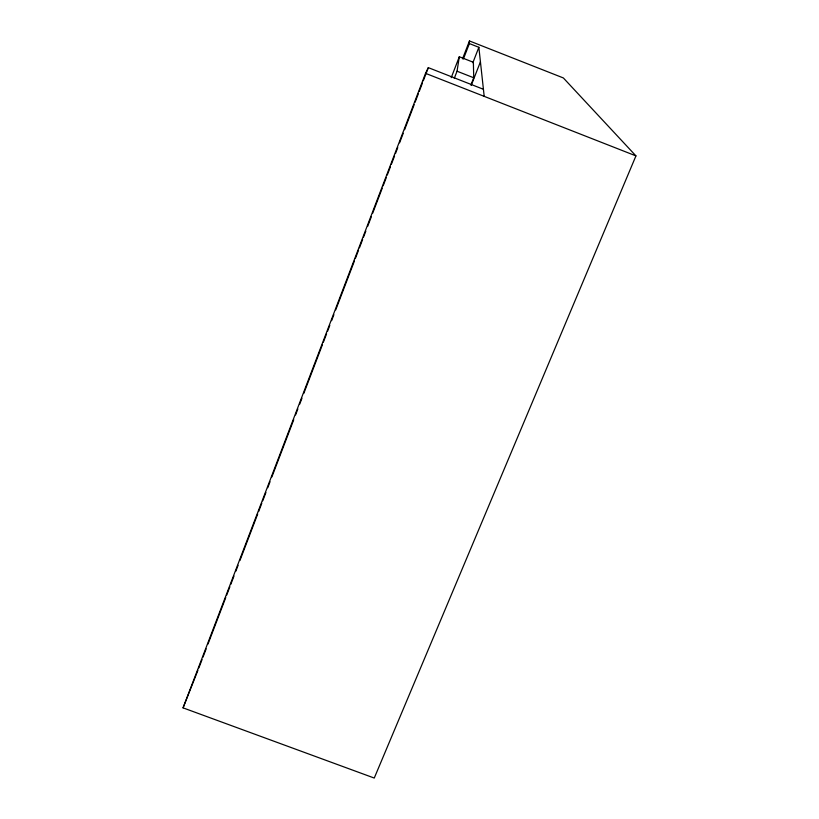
<?xml version="1.0" encoding="UTF-8"?>
<svg xmlns="http://www.w3.org/2000/svg" width="819" height="819" viewBox="0 0 819 819"><rect width="100%" height="100%" fill="white"/><g stroke="black" fill="none" stroke-linecap="round" stroke-linejoin="round"><path stroke-width="1.23" d="M463.4 58.999L469.379 43.571L469.461 40.95L563.359 77.948L635.943 155.886L374.252 778.05L183.057 707.862L425.542 73.341L428.327 67.649L483.425 89.281M454.31 78.286L457.043 71.212L459.316 56.757L473.372 62.285L473.73 77.774L470.976 84.828M198.863 667.935L202.058 659.582M202.969 657.196L206.163 648.843M207.985 644.072L225.778 597.522M226.689 595.137L229.883 586.783M230.794 584.397L233.988 576.044M235.811 571.273L238.094 565.305M239.916 560.534L257.709 513.984M258.62 511.599L261.814 503.245M262.725 500.859L265.919 492.506M267.752 487.735L270.024 481.767M271.857 476.986L293.745 419.707M295.577 414.936L297.86 408.968M299.682 404.187L301.965 398.229M303.788 393.448L322.491 344.523M323.403 342.137L326.597 333.783M327.508 331.398L329.791 325.43M331.613 320.649L333.896 314.691M335.718 309.91L354.422 260.985M355.333 258.599L358.527 250.245M359.439 247.85L362.633 239.496M363.544 237.111L365.827 231.142M367.649 226.372L371.304 216.83M372.665 213.247L382.248 188.186M383.159 185.8L386.353 177.447M387.264 175.051L390.458 166.697M391.369 164.312L394.563 155.958M395.475 153.573L397.758 147.604M399.58 142.834L403.235 133.282M404.606 129.709L414.179 104.648M415.09 102.262L418.284 93.909M419.205 91.513L422.389 83.159M423.31 80.774L428.327 67.649M451.228 77.662L459.316 56.757M462.551 58.804L469.461 40.95M472.87 62.715L478.859 47.307L469.379 43.571M471.222 85.422L480.436 61.814M183.057 707.862L197.932 670.29M425.542 73.341L635.943 155.886M457.043 71.212L473.73 77.774M478.859 47.307L484.193 96.345"/></g></svg>
